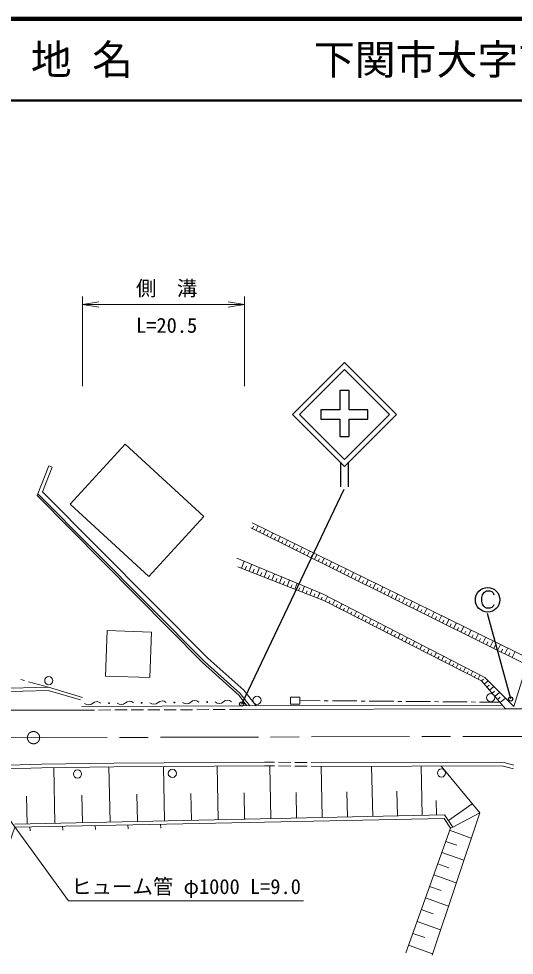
# Model space of a CAD drawing. Units: millimetres, scale not verified. Extents: x 40000 to 680000, y 20000 to 380000.
# Drawn here: x 368900 to 429547, y 265337 to 380000 of the extents above; entities that cross this region are included whole.
import ezdxf
from ezdxf.enums import TextEntityAlignment as Align

# ---------------------------------------------------------------- set-up
doc = ezdxf.new("R2010")
doc.units = ezdxf.units.MM
doc.header["$LTSCALE"] = 1000
doc.linetypes.add('CHAIN', pattern=[18.5, 12, -1.5, 3.5, -1.5])
for name, color, linetype, lineweight in [('M-BMK', 2, 'CHAIN', 13), ('M-STR-HTXT', 7, 'Continuous', 13), ('M-STR-STRC', 7, 'Continuous', 25), ('M-TTL', 2, 'Continuous', 140), ('M-TTL-LINE', 7, 'Continuous', 50), ('M-WORK', 1, 'Continuous', 13)]:
    doc.layers.add(name, color=color, linetype=linetype, lineweight=lineweight)
doc.layers.add('M-TTL-TXT', color=7, linetype='Continuous')
doc.styles.add('ＭＳ ゴシック', font='')
doc.styles.get('ＭＳ ゴシック').set_extended_font_data('MS Gothic')

# ---------------------------------------------------------------- blocks, each defined once
blk = doc.blocks.new('open_arrow')
at = {"color": 0, "linetype": 'Continuous', "lineweight": -2}
blk.add_lwpolyline([(7.5, 1.25), (0, 0), (7.5, -1.25)], dxfattribs=at)

msp = doc.modelspace()

# ---------------------------------------------------------------- linework, layer by layer
at = {"layer": 'M-BMK'}
msp.add_line((349233, 291927), (519210, 292366), dxfattribs=at)
msp.add_circle((370713, 291982), 750, dxfattribs=at)
at = {"layer": 'M-STR-HTXT'}
for p, q in [((376714, 335000), (376714, 346000)), ((396543, 335000), (396543, 346000)), ((376714, 345000), (396543, 345000))]:
    msp.add_line(p, q, dxfattribs=at)
msp.add_lwpolyline([(361550, 290442), (375000, 272000), (403750, 272000)], dxfattribs=at)
at = {"layer": 'M-STR-STRC'}
for p, q in [((408268, 325689), (408268, 322689)), ((409268, 322689), (409268, 325689)), ((396189, 296100), (408713, 322403)), ((425748, 309569), (425920, 309802)), ((425920, 309802), (426152, 309961)), ((426152, 309961), (426571, 309964)), ((426571, 309964), (426814, 309886)), ((426814, 309886), (426979, 309721)), ((426979, 309721), (427067, 309468)), ((425589, 309141), (425667, 309468)), ((425589, 308645), (425589, 309141)), ((425660, 308328), (425589, 308645)), ((425667, 309468), (425748, 309569)), ((425829, 308075), (425660, 308328)), ((425987, 307913), (425829, 308075)), ((426163, 307828), (425987, 307913)), ((426574, 307828), (426163, 307828)), ((426817, 307906), (426574, 307828)), ((426982, 308078), (426817, 307906)), ((427057, 308230), (426982, 308078)), ((429107, 296714), (426266, 307192))]:
    msp.add_line(p, q, dxfattribs=at)
for points in [[(408768, 325189), (415132, 331553), (408768, 337916), (402404, 331553)], [(408768, 326037), (414283, 331553), (408768, 337068), (403252, 331553)], [(409343, 332128), (409343, 334465), (408192, 334465), (408192, 332128), (405891, 332128), (405891, 330977), (408192, 330977), (408192, 328856), (409343, 328856), (409343, 330977), (411644, 330977), (411644, 332128)]]:
    msp.add_lwpolyline(points, close=True, dxfattribs=at)
for centre, radius in [((426283, 308855), 1500), ((426283, 308855), 1500), ((396189, 296100), 250), ((429107, 296714), 250)]:
    msp.add_circle(centre, radius, dxfattribs=at)
at = {"layer": 'M-TTL'}
msp.add_line((680000, 380000), (40000, 380000), dxfattribs=at)
at = {"layer": 'M-TTL-LINE'}
msp.add_line((40000, 370000), (680000, 370000), dxfattribs=at)
at = {"layer": 'M-WORK'}
for p, q in [((381942, 327904), (375207, 320580)), ((391574, 319046), (381942, 327904)), ((372581, 325246), (371155, 321623)), ((373000, 325081), (371822, 322089)), ((372581, 325246), (373000, 325081)), ((391371, 301167), (371155, 321623)), ((371236, 321828), (391625, 301284)), ((371822, 322089), (392039, 301719)), ((375207, 320580), (384839, 311722)), ((384839, 311722), (391574, 319046)), ((431069, 300889), (397322, 317666)), ((397462, 318264), (431600, 301561)), ((397490, 317583), (397624, 317853)), ((397937, 317360), (398206, 317901)), ((398385, 317138), (398521, 317411)), ((398833, 316915), (399104, 317461)), ((399280, 316692), (399418, 316968)), ((399728, 316470), (400002, 317022)), ((400176, 316247), (400314, 316526)), ((400624, 316025), (400901, 316582)), ((401071, 315802), (401211, 316084)), ((401519, 315580), (401799, 316143)), ((401967, 315357), (402108, 315641)), ((402414, 315134), (402697, 315703)), ((402862, 314912), (403005, 315199)), ((403310, 314689), (403595, 315264)), ((403758, 314467), (403902, 314757)), ((404205, 314244), (404494, 314824)), ((404653, 314021), (404799, 314314)), ((405101, 313799), (405392, 314385)), ((395608, 313961), (406069, 309598)), ((396166, 312731), (396504, 313587)), ((397096, 312364), (397427, 313202)), ((405549, 313576), (405696, 313872)), ((405996, 313354), (406290, 313945)), ((406444, 313131), (406592, 313430)), ((406892, 312908), (407188, 313505)), ((407787, 312463), (408087, 313066)), ((406303, 308730), (395725, 312905)), ((396631, 312548), (396796, 312967)), ((397561, 312181), (397723, 312591)), ((398026, 311997), (398350, 312817)), ((398491, 311813), (398650, 312215)), ((398957, 311630), (399273, 312432)), ((399887, 311263), (400196, 312047)), ((407339, 312686), (407489, 312987)), ((408235, 312241), (408386, 312545)), ((408683, 312018), (408985, 312626)), ((409130, 311796), (409283, 312103)), ((409578, 311573), (409883, 312187)), ((399422, 311446), (399576, 311838)), ((400352, 311079), (400503, 311462)), ((400817, 310896), (401119, 311662)), ((401282, 310712), (401430, 311086)), ((401747, 310529), (402043, 311277)), ((402677, 310161), (402966, 310892)), ((410026, 311350), (410180, 311660)), ((410473, 311128), (410782, 311747)), ((410921, 310905), (411077, 311218)), ((411369, 310683), (411680, 311308)), ((411817, 310460), (411973, 310775)), ((412264, 310237), (412578, 310868)), ((402212, 310345), (402356, 310710)), ((403142, 309978), (403283, 310334)), ((403607, 309794), (403889, 310507)), ((404072, 309611), (404210, 309958)), ((404538, 309427), (404812, 310122)), ((405468, 309060), (405735, 309737)), ((406069, 309598), (425958, 299348)), ((412712, 310015), (412870, 310333)), ((413160, 309792), (413476, 310429)), ((413607, 309570), (413767, 309891)), ((414055, 309347), (414375, 309989)), ((405003, 309244), (405136, 309582)), ((405933, 308876), (406055, 309185)), ((425532, 298950), (406303, 308730)), ((406394, 308684), (406695, 309275)), ((406840, 308457), (406989, 308751)), ((407285, 308231), (407584, 308817)), ((414503, 309124), (414664, 309448)), ((414951, 308902), (415273, 309550)), ((415398, 308679), (415561, 309006)), ((415846, 308457), (416171, 309110)), ((416294, 308234), (416458, 308564)), ((416742, 308011), (417069, 308671)), ((407731, 308004), (407879, 308295)), ((408177, 307777), (408473, 308359)), ((408622, 307551), (408769, 307839)), ((409068, 307324), (409361, 307901)), ((409514, 307097), (409659, 307384)), ((409959, 306871), (410250, 307443)), ((417189, 307789), (417355, 308121)), ((417637, 307566), (417968, 308231)), ((418085, 307344), (418251, 307679)), ((418532, 307121), (418866, 307792)), ((419428, 306676), (419764, 307352)), ((410405, 306644), (410549, 306928)), ((410851, 306417), (411139, 306985)), ((411296, 306191), (411439, 306472)), ((411742, 305964), (412028, 306527)), ((418980, 306899), (419148, 307237)), ((419876, 306453), (420045, 306794)), ((420323, 306231), (420662, 306913)), ((420771, 306008), (420942, 306352)), ((421219, 305786), (421561, 306473)), ((379528, 299523), (379721, 305096)), ((379721, 305096), (385147, 304908)), ((412188, 305737), (412330, 306016)), ((412633, 305511), (412917, 306069)), ((413079, 305284), (413220, 305561)), ((413525, 305057), (413806, 305611)), ((413970, 304831), (414110, 305105)), ((414416, 304604), (414695, 305153)), ((421666, 305563), (421839, 305910)), ((422114, 305340), (422459, 306034)), ((422562, 305118), (422736, 305467)), ((423010, 304895), (423357, 305594)), ((423457, 304673), (423633, 305025)), ((423905, 304450), (424255, 305155)), ((385147, 304908), (384954, 299335)), ((414862, 304377), (415000, 304649)), ((415307, 304151), (415584, 304695)), ((415753, 303924), (415890, 304194)), ((416199, 303697), (416473, 304237)), ((424353, 304227), (424529, 304583)), ((424801, 304005), (425154, 304715)), ((425248, 303782), (425426, 304140)), ((425696, 303560), (426052, 304276)), ((416644, 303470), (416780, 303738)), ((417090, 303244), (417362, 303778)), ((417536, 303017), (417670, 303282)), ((417981, 302790), (418251, 303320)), ((418427, 302564), (418560, 302826)), ((418873, 302337), (419140, 302862)), ((426144, 303337), (426323, 303698)), ((426591, 303115), (426950, 303836)), ((427039, 302892), (427220, 303256)), ((427487, 302669), (427848, 303397)), ((427935, 302447), (428117, 302813)), ((428382, 302224), (428747, 302957)), ((392039, 301719), (396448, 297779)), ((419318, 302110), (419451, 302371)), ((419764, 301884), (420029, 302404)), ((420209, 301657), (420341, 301915)), ((420655, 301430), (420917, 301946)), ((428830, 302002), (429014, 302371)), ((429278, 301779), (429645, 302518)), ((395875, 297127), (391371, 301167)), ((391625, 301284), (396009, 297366)), ((421101, 301204), (421231, 301459)), ((421546, 300977), (421806, 301488)), ((421992, 300750), (422121, 301003)), ((422438, 300524), (422695, 301030)), ((422883, 300297), (423011, 300548)), ((423329, 300070), (423584, 300572)), ((429479, 295812), (431069, 300889)), ((384954, 299335), (379528, 299523)), ((423775, 299844), (423901, 300092)), ((424220, 299617), (424473, 300114)), ((424666, 299390), (424791, 299636)), ((425112, 299163), (425362, 299656)), ((425958, 299348), (429479, 295812)), ((372538, 298152), (349013, 297566)), ((369141, 299096), (369623, 298962)), ((370105, 298828), (372538, 298152)), ((376713, 296909), (372538, 298152)), ((428482, 295514), (425532, 298950)), ((425551, 298928), (425787, 299131)), ((425876, 298549), (426350, 298955)), ((426202, 298169), (426467, 298397)), ((426528, 297790), (427057, 298245)), ((348864, 297063), (372514, 297754)), ((372514, 297754), (376478, 296604)), ((396834, 295872), (395875, 297127)), ((396009, 297366), (397187, 295873)), ((396448, 297779), (397949, 295875)), ((426854, 297411), (427146, 297662)), ((427179, 297031), (427765, 297534)), ((376638, 295809), (396220, 295870)), ((396220, 295870), (428097, 295963)), ((403289, 296926), (402173, 296926)), ((402173, 296926), (402173, 296082)), ((402173, 296082), (403289, 296082)), ((403289, 296082), (403289, 296926)), ((403289, 296530), (405790, 296508)), ((406290, 296504), (406790, 296500)), ((407290, 296495), (410290, 296470)), ((410790, 296465), (411290, 296461)), ((411790, 296457), (414790, 296431)), ((415290, 296427), (415790, 296422)), ((416290, 296418), (419290, 296392)), ((419790, 296388), (420290, 296384)), ((420790, 296379), (423790, 296354)), ((424290, 296349), (424790, 296345)), ((425290, 296341), (427791, 296319)), ((427505, 296652), (427826, 296927)), ((427831, 296273), (428472, 296823)), ((348656, 295375), (376639, 295359)), ((376639, 295359), (378180, 295364)), ((378680, 295365), (380180, 295370)), ((380680, 295372), (382180, 295376)), ((382680, 295378), (384180, 295383)), ((384680, 295384), (386180, 295389)), ((386680, 295390), (388180, 295395)), ((388680, 295397), (390180, 295401)), ((390680, 295403), (392180, 295408)), ((392680, 295409), (394180, 295414)), ((394680, 295415), (396221, 295420)), ((396221, 295420), (428467, 295514)), ((428467, 295514), (503830, 295745)), ((380531, 288874), (398966, 288980)), ((398966, 288980), (400199, 288967)), ((400699, 288962), (402199, 288947)), ((405932, 288909), (428131, 288980)), ((428131, 288980), (429509, 288630)), ((359738, 288338), (371712, 288749)), ((359754, 287889), (371723, 288299)), ((371712, 288749), (380531, 288874)), ((371723, 288299), (380535, 288424)), ((373335, 281506), (373190, 288300)), ((380089, 281649), (379946, 288404)), ((380535, 288424), (398968, 288530)), ((386757, 281791), (386615, 288459)), ((393323, 281930), (393183, 288496)), ((398961, 288530), (400194, 288517)), ((399762, 282067), (399625, 288507)), ((400694, 288512), (402194, 288497)), ((402694, 288492), (404194, 288477)), ((402699, 288942), (404199, 288927)), ((404694, 288472), (405927, 288459)), ((404699, 288922), (405932, 288909)), ((406054, 282201), (405920, 288493)), ((405933, 288459), (428076, 288529)), ((412220, 282332), (412089, 288498)), ((418263, 282461), (418134, 288503)), ((420609, 288506), (425323, 282775)), ((428076, 288529), (429447, 288182)), ((369938, 281433), (369865, 284830)), ((376712, 281577), (376640, 284955)), ((383423, 281720), (383352, 285054)), ((390040, 281861), (389970, 285144)), ((396543, 281999), (396474, 285219)), ((402908, 282134), (402841, 285280)), ((409137, 282267), (409071, 285350)), ((415241, 282396), (415177, 285418)), ((420046, 282499), (420008, 284282)), ((421480, 281851), (424413, 283882)), ((421017, 282519), (368422, 281401)), ((386977, 281396), (420961, 282080)), ((425323, 282775), (419483, 265337)), ((420961, 282080), (421727, 280892)), ((422049, 281029), (421017, 282519)), ((422049, 281029), (425323, 282775)), ((370274, 281058), (370284, 280558)), ((374273, 281139), (374283, 280639)), ((378272, 281220), (378282, 280720)), ((382271, 281301), (382281, 280801)), ((386270, 281382), (386280, 280882)), ((421727, 280892), (422049, 281029)), ((421727, 280892), (416278, 265615)), ((421637, 280639), (424291, 279692)), ((421154, 279286), (422508, 278803)), ((420671, 277932), (423378, 276967)), ((420179, 276552), (421559, 276060)), ((419687, 275172), (422447, 274187)), ((419185, 273764), (420592, 273262)), ((418683, 272356), (421498, 271352)), ((418170, 270921), (419606, 270409)), ((417658, 269485), (420530, 268461)), ((417136, 268021), (418600, 267499)), ((416614, 266557), (419542, 265512))]:
    msp.add_line(p, q, dxfattribs=at)
msp.add_lwpolyline([(363377, 272314), (367370, 277972), (368425, 281021), (386977, 281396)], dxfattribs=at)
for centre, radius in [((372575, 298964), 500), ((398052, 296554), 500), ((426661, 296882), 500), ((379951, 296206), 50), ((383951, 296250), 50), ((387951, 296293), 50), ((391951, 296337), 50), ((376099, 287532), 500), ((387709, 287602), 500), ((420634, 287655), 500)]:
    msp.add_circle(centre, radius, dxfattribs=at)
for centre, start, end in [((377446, 296704), 227.0196, 314.22524), ((378457, 295665), 47.0196, 134.22524), ((381446, 296748), 227.0196, 314.22524), ((382457, 295709), 47.0196, 134.22524), ((385445, 296791), 227.0196, 314.22524), ((386457, 295752), 47.0196, 134.22524), ((389445, 296835), 227.0196, 314.22524), ((390457, 295796), 47.0196, 134.22524), ((393445, 296878), 227.0196, 314.22524), ((394456, 295839), 47.0196, 134.22524)]:
    msp.add_arc(centre, 725, start, end, dxfattribs=at)

# ---------------------------------------------------------------- block references
at = {"layer": 'M-STR-HTXT', "xscale": 267, "yscale": 267}
msp.add_blockref('open_arrow', (376714, 345000), dxfattribs=at)
at = {"layer": 'M-STR-HTXT', "xscale": 267, "yscale": 267, "rotation": 180}
msp.add_blockref('open_arrow', (396543, 345000), dxfattribs=at)

# ---------------------------------------------------------------- texts
at = {"layer": 'M-STR-HTXT', "style": 'ＭＳ ゴシック'}
for s, p in [('側\u3000溝', (387000, 347000)), ('ヒューム管 φ1000 L=9.0', (389375, 273750))]:
    msp.add_text(s, height=1833, dxfattribs=at).set_placement(p, align=Align.MIDDLE_CENTER)
msp.add_text('L=20.5', height=1833, dxfattribs=at).set_placement((387000, 341000), align=Align.BOTTOM_CENTER)
at = {"layer": 'M-TTL-TXT', "style": 'ＭＳ ゴシック'}
for s, p in [('地 名', (370380, 375000)), ('下関市大字吉見上', (405024, 375000))]:
    msp.add_text(s, height=3666, dxfattribs=at).set_placement(p, align=Align.MIDDLE_LEFT)

doc.saveas('drawing.dxf')
